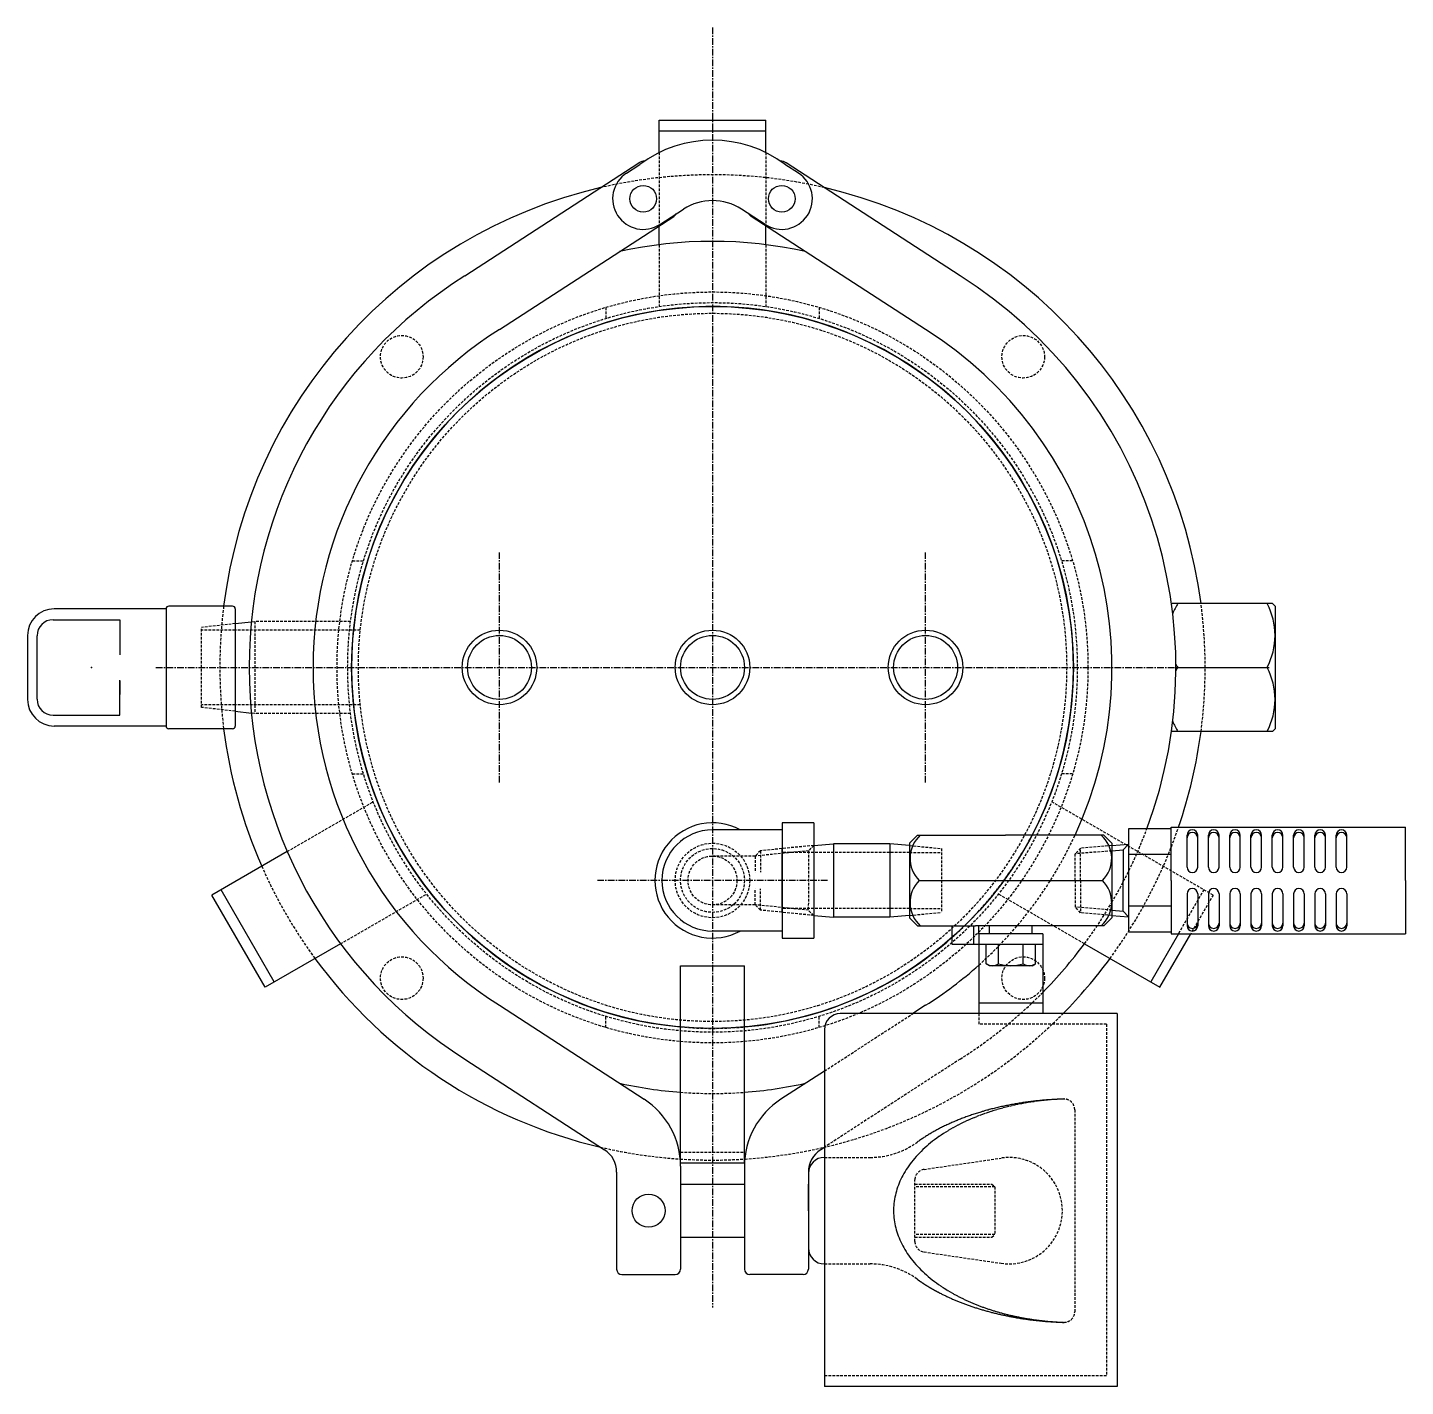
# Model space of a CAD drawing. Extents: x 249 to 869, y 18 to 796.
# Drawn here: x 287.9 to 546.6, y 540.5 to 795.7 of the extents above; entities that cross this region are included whole.
import ezdxf

# ---------------------------------------------------------------- set-up
doc = ezdxf.new("R2010")
doc.units = 0
doc.linetypes.add('CENTER', pattern=[2, 1.25, -0.25, 0.25, -0.25])
doc.linetypes.add('DASHED', pattern=[0.75, 0.5, -0.25])
doc.layers.get('0').update_dxf_attribs({"linetype": 'CONTINUOUS'})
doc.layers.add('CENTER', color=1, linetype='CENTER')

msp = doc.modelspace()

# ---------------------------------------------------------------- linework, layer by layer
at = {"color": 7, "linetype": 'CONTINUOUS'}
for p, q in [((406.5, 778.28), (426.5, 778.28)), ((406.5, 772.19), (406.5, 778.28)), ((406.5, 776.28), (426.5, 776.28)), ((426.5, 772.19), (426.5, 778.28)), ((370.01, 749.05), (402.69, 770.27)), ((400.37, 768.34), (402.88, 769.97)), ((432.63, 768.34), (430.11, 769.97)), ((462.99, 749.05), (430.31, 770.27)), ((406.63, 758.69), (411.05, 761.57)), ((426.37, 758.69), (421.94, 761.57)), ((376.48, 738.95), (409.22, 760.21)), ((406.5, 754.89), (406.5, 758.44)), ((456.52, 738.95), (423.78, 760.21)), ((426.5, 754.89), (426.5, 758.44)), ((313.9, 686.52), (292.9, 686.52)), ((313.9, 686.52), (313.9, 664.52)), ((326.4, 687.02), (314.4, 687.02)), ((326.9, 686.52), (326.9, 664.52)), ((502.86, 687.52), (502.69, 687.4)), ((521.61, 687.52), (502.86, 687.52)), ((521.61, 687.52), (522.11, 687.02)), ((522.11, 687.02), (522.11, 664.02)), ((522.11, 687.02), (522.11, 664.02)), ((292.68, 684.48), (305.22, 684.48)), ((305.22, 684.48), (305.22, 677.91)), ((326.9, 683.75), (329.92, 684.09)), ((287.9, 681.52), (287.9, 669.52)), ((289.68, 669.55), (289.68, 681.48)), ((503.86, 675.52), (520.65, 675.52)), ((305.22, 666.55), (305.22, 673.12)), ((305.22, 672.99), (305.22, 670.45)), ((292.68, 666.55), (305.22, 666.55)), ((326.9, 667.29), (329.92, 666.94)), ((313.9, 664.52), (292.9, 664.52)), ((313.9, 664.52), (310.25, 664.52)), ((326.4, 664.02), (314.4, 664.02)), ((502.86, 663.52), (502.69, 663.63)), ((521.61, 663.52), (502.86, 663.52)), ((522.11, 664.02), (521.61, 663.52)), ((429.55, 645.01), (416.5, 645.01)), ((429.55, 646.35), (429.55, 624.7)), ((435.5, 646.34), (429.55, 646.35)), ((435.5, 646.34), (435.5, 624.7)), ((502.6, 645.22), (494.6, 645.22)), ((494.6, 645.22), (494.6, 635.52)), ((502.6, 635.52), (502.6, 645.52)), ((502.6, 645.52), (546.6, 645.52)), ((546.6, 635.52), (546.6, 645.52)), ((435.5, 642.07), (439.2, 642.42)), ((435.5, 642.07), (435.5, 628.96)), ((449.8, 642.42), (439.2, 642.42)), ((439.2, 642.42), (439.2, 628.62)), ((453.5, 642.07), (449.8, 642.42)), ((449.8, 642.42), (449.8, 628.62)), ((455, 644.02), (453.5, 642.52)), ((453.5, 642.52), (453.5, 628.52)), ((453.5, 642.07), (453.5, 628.96)), ((455, 644.02), (471.5, 644.02)), ((490, 644.02), (471.5, 644.02)), ((490, 644.02), (491.5, 642.52)), ((491.5, 642.52), (491.5, 628.52)), ((491.5, 642.09), (494.6, 642.34)), ((491.5, 642.09), (491.5, 628.94)), ((494.6, 642.34), (493.6, 641.26)), ((505.6, 638.02), (505.6, 644.02)), ((507.6, 638.02), (507.6, 644.02)), ((509.6, 638.02), (509.6, 644.02)), ((511.6, 638.02), (511.6, 644.02)), ((513.6, 638.02), (513.6, 644.02)), ((515.6, 638.02), (515.6, 644.02)), ((517.6, 638.02), (517.6, 644.02)), ((519.6, 638.02), (519.6, 644.02)), ((521.6, 638.02), (521.6, 644.02)), ((523.6, 638.02), (523.6, 644.02)), ((525.6, 638.02), (525.6, 644.02)), ((527.6, 638.02), (527.6, 644.02)), ((529.6, 638.02), (529.6, 644.02)), ((531.6, 638.02), (531.6, 644.02)), ((533.6, 638.02), (533.6, 644.02)), ((535.6, 638.02), (535.6, 644.02)), ((336.66, 640.97), (322.5, 632.79)), ((429.5, 641.52), (429.5, 629.52)), ((491.5, 641.09), (493.6, 641.26)), ((493.6, 641.26), (493.6, 635.52)), ((502.6, 640.37), (494.6, 640.37)), ((455.31, 635.52), (489.69, 635.52)), ((493.6, 629.77), (493.6, 635.52)), ((494.6, 635.52), (494.6, 625.82)), ((502.6, 635.52), (502.6, 625.52)), ((546.6, 635.52), (546.6, 625.52)), ((332.5, 615.47), (322.5, 632.79)), ((334.23, 616.47), (324.23, 633.79)), ((505.6, 633.02), (505.6, 627.02)), ((507.6, 633.02), (507.6, 627.02)), ((509.6, 633.02), (509.6, 627.02)), ((511.6, 633.02), (511.6, 627.02)), ((513.6, 633.02), (513.6, 627.02)), ((515.6, 633.02), (515.6, 627.02)), ((517.6, 633.02), (517.6, 627.02)), ((519.6, 633.02), (519.6, 627.02)), ((521.6, 633.02), (521.6, 627.02)), ((523.6, 633.02), (523.6, 627.02)), ((525.6, 633.02), (525.6, 627.02)), ((527.6, 633.02), (527.6, 627.02)), ((529.6, 633.02), (529.6, 627.02)), ((531.6, 633.02), (531.6, 627.02)), ((533.6, 633.02), (533.6, 627.02)), ((535.6, 633.02), (535.6, 627.02)), ((435.5, 628.96), (439.2, 628.62)), ((453.5, 628.96), (449.8, 628.62)), ((491.5, 629.95), (493.6, 629.77)), ((491.5, 628.94), (494.6, 628.69)), ((494.6, 628.69), (493.6, 629.77)), ((502.6, 630.67), (494.6, 630.67)), ((449.8, 628.62), (439.2, 628.62)), ((455, 627.02), (453.5, 628.52)), ((455, 627.02), (465.86, 627.02)), ((461.5, 623.52), (461.5, 627.02)), ((465.5, 627.02), (465.5, 623.52)), ((477.14, 627.02), (465.86, 627.02)), ((466.5, 625.52), (466.5, 627.02)), ((468.5, 625.52), (468.5, 627.02)), ((476.5, 625.52), (476.5, 627.02)), ((490, 627.02), (477.14, 627.02)), ((490, 627.02), (491.5, 628.52)), ((346.66, 623.64), (332.5, 615.47)), ((429.55, 626.02), (416.5, 626.02)), ((429.55, 624.7), (435.5, 624.7)), ((466.5, 623.52), (461.5, 623.52)), ((466.5, 625.52), (466.5, 610.52)), ((478.5, 625.52), (466.5, 625.52)), ((478.5, 623.52), (466.5, 623.52)), ((467.88, 619.87), (467.88, 623.52)), ((477.12, 623.52), (467.88, 623.52)), ((470.19, 619.87), (470.19, 623.52)), ((474.81, 619.87), (474.81, 623.52)), ((477.12, 619.87), (477.12, 623.52)), ((478.5, 625.52), (478.5, 610.52)), ((486.35, 623.64), (500.5, 615.47)), ((502.6, 625.82), (494.6, 625.82)), ((503.99, 625.52), (498.77, 616.47)), ((500.5, 615.47), (506.3, 625.52)), ((502.6, 625.52), (546.6, 625.52)), ((410.5, 582.52), (410.5, 619.52)), ((410.5, 619.52), (422.5, 619.52)), ((422.5, 582.52), (422.5, 619.52)), ((468.5, 619.52), (467.88, 619.87)), ((476.5, 619.52), (468.5, 619.52)), ((476.5, 619.52), (477.12, 619.87)), ((376.48, 612.08), (403.67, 594.43)), ((456.52, 612.08), (454.11, 610.52)), ((466.5, 612.52), (478.5, 612.52)), ((492.5, 610.52), (440.5, 610.52)), ((492.5, 610.52), (492.5, 540.52)), ((437.5, 607.52), (437.5, 540.52)), ((370.01, 601.98), (396.22, 584.96)), ((437.5, 599.73), (429.33, 594.43)), ((436.78, 584.96), (437.5, 585.43)), ((410.5, 582.52), (422.5, 582.52)), ((398.5, 580.76), (398.5, 562.52)), ((410.5, 581.85), (410.5, 562.52)), ((422.5, 581.85), (422.5, 562.52)), ((434.5, 580.76), (434.5, 562.52)), ((434.5, 580.52), (434.5, 566.52)), ((410.5, 578.52), (422.5, 578.52)), ((434.5, 573.52), (434.5, 578.52)), ((434.5, 573.52), (434.5, 568.52)), ((410.5, 568.52), (422.5, 568.52)), ((399.5, 561.52), (409.5, 561.52)), ((433.5, 561.52), (423.5, 561.52)), ((492.5, 540.52), (437.5, 540.52))]:
    msp.add_line(p, q, dxfattribs=at)
at = {"color": 3, "linetype": 'DASHED'}
for p, q in [((406.5, 772.19), (406.5, 758.44)), ((426.5, 772.19), (426.5, 758.44)), ((406.5, 754.89), (406.5, 743.28)), ((426.5, 754.89), (426.5, 743.28)), ((396.5, 743.12), (396.5, 741.03)), ((436.5, 743.12), (436.5, 741.03)), ((348.9, 695.52), (350.99, 695.52)), ((484.1, 695.52), (482.02, 695.52)), ((326.9, 683.75), (320.55, 683.02)), ((320.55, 668.02), (320.55, 683.02)), ((326.9, 683.75), (326.9, 667.29)), ((329.92, 684.09), (330.55, 684.17)), ((330.55, 684.17), (330.55, 666.87)), ((348.55, 684.17), (330.55, 684.17)), ((326.9, 682.52), (320.55, 682.52)), ((350.37, 682.52), (326.9, 682.52)), ((326.9, 668.52), (320.55, 668.52)), ((326.9, 667.29), (320.55, 668.02)), ((350.37, 668.52), (326.9, 668.52)), ((330.55, 666.87), (329.92, 666.94)), ((348.55, 666.87), (330.55, 666.87)), ((348.9, 655.52), (350.99, 655.52)), ((484.1, 655.52), (482.02, 655.52)), ((336.66, 640.97), (352.81, 650.29)), ((510.5, 632.79), (480.19, 650.29)), ((435.51, 642.09), (425.51, 641.1)), ((435.5, 642.07), (429.5, 641.52)), ((435.51, 642.09), (434.51, 641.09)), ((453.5, 642.07), (459.5, 641.52)), ((485.6, 641.6), (484.6, 640.52)), ((491.5, 642.09), (485.6, 641.6)), ((485.6, 635.52), (485.6, 641.6)), ((424.51, 640.1), (416.51, 640.1)), ((424.51, 640.1), (424.5, 637.09)), ((425.51, 641.1), (424.51, 640.1)), ((434.51, 641.09), (424.51, 640.1)), ((425.51, 641.1), (425.5, 637.09)), ((435.5, 640.77), (429.5, 640.77)), ((434.51, 641.09), (434.49, 629.94)), ((453.5, 640.77), (435.5, 640.77)), ((453.5, 640.77), (459.5, 640.77)), ((459.5, 641.52), (459.5, 629.52)), ((491.5, 641.09), (484.6, 640.52)), ((484.6, 635.52), (484.6, 640.52)), ((484.6, 635.52), (484.6, 640.52)), ((424.49, 630.96), (424.5, 633.97)), ((425.49, 629.96), (425.5, 633.97)), ((484.6, 635.52), (484.6, 630.52)), ((484.6, 635.52), (484.6, 630.52)), ((485.6, 635.52), (485.6, 629.44)), ((346.66, 623.64), (362.81, 632.97)), ((486.35, 623.64), (470.19, 632.97)), ((508.77, 633.79), (503.99, 625.52)), ((510.5, 632.79), (506.3, 625.52)), ((424.49, 630.96), (416.5, 630.93)), ((434.49, 629.94), (424.49, 630.96)), ((425.49, 629.96), (424.49, 630.96)), ((435.49, 628.94), (425.49, 629.96)), ((435.5, 630.27), (429.5, 630.27)), ((435.5, 628.96), (429.5, 629.52)), ((435.49, 628.94), (434.49, 629.94)), ((453.5, 630.27), (435.5, 630.27)), ((453.5, 630.27), (459.5, 630.27)), ((453.5, 628.96), (459.5, 629.52)), ((485.6, 629.44), (484.6, 630.52)), ((491.5, 629.95), (484.6, 630.52)), ((491.5, 628.95), (485.6, 629.44)), ((396.5, 607.91), (396.5, 610)), ((436.5, 607.91), (436.5, 610)), ((437.5, 599.73), (454.11, 610.52)), ((466.5, 610.52), (466.5, 608.52)), ((490.5, 608.52), (466.5, 608.52)), ((490.5, 608.52), (490.5, 542.52)), ((462.99, 601.98), (437.5, 585.43)), ((484.5, 592.48), (484.5, 558.02)), ((410.5, 584.52), (422.5, 584.52)), ((437.5, 583.52), (446.12, 583.52)), ((456.21, 581.27), (470.7, 583.4)), ((437.5, 581.13), (437.5, 565.9)), ((454.5, 567.74), (454.5, 579.29)), ((454.5, 578.52), (468.95, 578.52)), ((469.5, 577.97), (454.5, 577.97)), ((468.95, 578.52), (469.5, 577.97)), ((469.5, 577.97), (469.5, 569.07)), ((469.5, 569.07), (454.5, 569.07)), ((454.5, 568.52), (468.95, 568.52)), ((468.95, 568.52), (469.5, 569.07)), ((456.21, 565.77), (470.7, 563.64)), ((437.5, 563.52), (446.12, 563.52)), ((484.5, 558.02), (484.5, 554.55)), ((490.5, 542.52), (437.5, 542.52))]:
    msp.add_line(p, q, dxfattribs=at)
for points in [[(482.43, 594.48, 0), (481.81, 594.45, 0), (481.19, 594.42, 0), (480.57, 594.38, 0), (479.95, 594.33, 0), (479.34, 594.27, 0), (478.72, 594.21, 0), (478.11, 594.14, 0), (477.5, 594.07, 0), (476.89, 593.98, 0), (476.29, 593.89, 0), (475.69, 593.8, 0), (475.09, 593.7, 0), (474.49, 593.59, 0), (473.9, 593.47, 0), (473.31, 593.35, 0), (472.73, 593.22, 0), (472.15, 593.08, 0), (471.57, 592.94, 0), (471, 592.79, 0), (470.43, 592.63, 0), (469.87, 592.47, 0), (469.31, 592.3, 0), (468.75, 592.13, 0), (468.21, 591.95, 0), (467.66, 591.76, 0), (467.13, 591.57, 0), (466.59, 591.37, 0), (466.07, 591.16, 0), (465.55, 590.95, 0), (465.04, 590.74, 0), (464.53, 590.51, 0), (464.03, 590.28, 0), (463.54, 590.05, 0), (463.05, 589.81, 0), (462.57, 589.57, 0), (462.1, 589.32, 0), (461.64, 589.06, 0), (461.18, 588.8, 0), (460.73, 588.53, 0), (460.29, 588.26, 0), (459.86, 587.99, 0), (459.44, 587.71, 0), (459.02, 587.42, 0), (458.61, 587.13, 0), (458.21, 586.84, 0), (457.82, 586.54, 0), (457.44, 586.23, 0), (457.07, 585.93, 0), (456.71, 585.62, 0), (456.36, 585.3, 0), (456.01, 584.98, 0), (455.68, 584.66, 0), (455.35, 584.33, 0), (455.04, 584, 0), (454.73, 583.66, 0), (454.44, 583.33, 0), (454.15, 582.98, 0), (453.88, 582.64, 0), (453.61, 582.29, 0), (453.36, 581.94, 0), (453.11, 581.59, 0), (452.88, 581.23, 0), (452.66, 580.87, 0), (452.44, 580.51, 0), (452.24, 580.15, 0), (452.05, 579.79, 0), (451.87, 579.42, 0), (451.7, 579.05, 0), (451.54, 578.68, 0), (451.4, 578.3, 0), (451.26, 577.93, 0), (451.13, 577.55, 0), (451.02, 577.18, 0), (450.92, 576.8, 0), (450.83, 576.42, 0), (450.75, 576.04, 0), (450.68, 575.66, 0), (450.62, 575.27, 0), (450.57, 574.89, 0), (450.54, 574.51, 0), (450.51, 574.12, 0), (450.5, 573.74, 0), (450.5, 573.36, 0), (450.51, 572.97, 0), (450.53, 572.59, 0), (450.57, 572.21, 0), (450.61, 571.82, 0), (450.67, 571.44, 0), (450.73, 571.06, 0), (450.81, 570.68, 0), (450.9, 570.3, 0), (451, 569.92, 0), (451.11, 569.54, 0), (451.24, 569.17, 0), (451.37, 568.79, 0), (451.52, 568.42, 0), (451.68, 568.05, 0), (451.84, 567.68, 0), (452.02, 567.31, 0), (452.21, 566.94, 0), (452.41, 566.58, 0), (452.62, 566.22, 0), (452.84, 565.86, 0), (453.07, 565.5, 0), (453.32, 565.15, 0), (453.57, 564.8, 0), (453.83, 564.45, 0), (454.11, 564.11, 0), (454.39, 563.76, 0), (454.68, 563.43, 0), (454.99, 563.09, 0), (455.3, 562.76, 0), (455.62, 562.43, 0), (455.96, 562.11, 0), (456.3, 561.79, 0), (456.65, 561.47, 0), (457.01, 561.16, 0), (457.38, 560.85, 0), (457.76, 560.55, 0), (458.15, 560.25, 0), (458.55, 559.95, 0), (458.95, 559.66, 0), (459.37, 559.37, 0), (459.79, 559.09, 0), (460.22, 558.82, 0), (460.66, 558.54, 0), (461.11, 558.28, 0), (461.56, 558.02, 0)], [(482.44, 594.49, 0), (482.19, 594.48, 0), (481.94, 594.47, 0), (481.69, 594.46, 0), (481.44, 594.45, 0), (481.19, 594.43, 0), (480.94, 594.42, 0), (480.69, 594.41, 0), (480.44, 594.39, 0), (480.19, 594.38, 0), (479.94, 594.36, 0), (479.7, 594.34, 0), (479.45, 594.32, 0), (479.2, 594.3, 0), (478.95, 594.28, 0), (478.7, 594.26, 0), (478.46, 594.24, 0), (478.21, 594.22, 0), (477.96, 594.19, 0), (477.72, 594.17, 0), (477.47, 594.14, 0), (477.23, 594.12, 0), (476.98, 594.09, 0), (476.74, 594.06, 0), (476.49, 594.03, 0), (476.25, 594, 0), (476, 593.97, 0), (475.76, 593.93, 0), (475.52, 593.9, 0), (475.27, 593.87, 0), (475.03, 593.83, 0), (474.79, 593.8, 0), (474.55, 593.76, 0), (474.31, 593.72, 0), (474.06, 593.68, 0), (473.82, 593.64, 0), (473.58, 593.6, 0), (473.35, 593.56, 0), (473.11, 593.52, 0), (472.87, 593.48, 0), (472.63, 593.43, 0), (472.39, 593.39, 0), (472.16, 593.34, 0), (471.92, 593.29, 0), (471.69, 593.25, 0), (471.45, 593.2, 0), (471.22, 593.15, 0), (470.98, 593.1, 0), (470.75, 593.05, 0), (470.52, 592.99, 0), (470.29, 592.94, 0), (470.05, 592.89, 0), (469.82, 592.83, 0), (469.59, 592.78, 0), (469.36, 592.72, 0), (469.13, 592.66, 0), (468.91, 592.61, 0), (468.68, 592.55, 0), (468.45, 592.49, 0), (468.23, 592.42, 0), (468, 592.36, 0), (467.78, 592.3, 0), (467.55, 592.24, 0), (467.33, 592.17, 0), (467.11, 592.11, 0), (466.89, 592.04, 0), (466.67, 591.98, 0), (466.45, 591.91, 0), (466.23, 591.84, 0), (466.01, 591.77, 0), (465.79, 591.7, 0), (465.58, 591.63, 0), (465.36, 591.56, 0), (465.15, 591.49, 0), (464.93, 591.41, 0), (464.72, 591.34, 0), (464.51, 591.27, 0), (464.3, 591.19, 0), (464.09, 591.11, 0), (463.88, 591.04, 0), (463.67, 590.96, 0), (463.46, 590.88, 0), (463.25, 590.8, 0), (463.05, 590.72, 0), (462.84, 590.64, 0), (462.64, 590.56, 0), (462.44, 590.47, 0), (462.24, 590.39, 0), (462.04, 590.31, 0), (461.84, 590.22, 0), (461.64, 590.14, 0), (461.44, 590.05, 0), (461.24, 589.96, 0), (461.05, 589.88, 0), (460.85, 589.79, 0), (460.66, 589.7, 0), (460.47, 589.61, 0), (460.28, 589.52, 0), (460.08, 589.43, 0), (459.9, 589.33, 0), (459.71, 589.24, 0), (459.52, 589.15, 0), (459.33, 589.05, 0), (459.15, 588.96, 0), (458.97, 588.86, 0), (458.79, 588.77, 0), (458.6, 588.67, 0), (458.42, 588.57, 0), (458.25, 588.47, 0), (458.07, 588.38, 0), (457.89, 588.27, 0), (457.71, 588.17, 0), (457.54, 588.07, 0), (457.37, 587.97, 0), (457.2, 587.87, 0), (457.02, 587.77, 0), (456.86, 587.66, 0), (456.69, 587.56, 0), (456.52, 587.46, 0), (456.36, 587.35, 0), (456.19, 587.24, 0), (456.03, 587.14, 0), (455.87, 587.03, 0), (455.71, 586.92, 0), (455.55, 586.81, 0), (455.39, 586.7, 0), (455.23, 586.59, 0), (455.08, 586.48, 0), (454.92, 586.37, 0)], [(454.92, 560.66, 0), (454.95, 560.64, 0), (454.99, 560.62, 0), (455.01, 560.59, 0), (455.05, 560.57, 0), (455.08, 560.55, 0), (455.11, 560.53, 0), (455.14, 560.5, 0), (455.17, 560.48, 0), (455.2, 560.46, 0), (455.23, 560.44, 0), (455.26, 560.42, 0), (455.3, 560.39, 0), (455.33, 560.37, 0), (455.36, 560.35, 0), (455.39, 560.33, 0), (455.42, 560.31, 0), (455.45, 560.29, 0), (455.48, 560.26, 0), (455.51, 560.24, 0), (455.55, 560.22, 0), (455.58, 560.2, 0), (455.61, 560.18, 0), (455.64, 560.15, 0), (455.67, 560.13, 0), (455.71, 560.11, 0), (455.74, 560.09, 0), (455.77, 560.07, 0), (455.8, 560.05, 0), (455.83, 560.02, 0), (455.87, 560, 0), (455.9, 559.98, 0), (455.93, 559.96, 0), (455.96, 559.94, 0), (456, 559.92, 0), (456.03, 559.9, 0), (456.06, 559.87, 0), (456.09, 559.85, 0), (456.13, 559.83, 0), (456.16, 559.81, 0), (456.19, 559.79, 0), (456.22, 559.77, 0), (456.26, 559.75, 0), (456.29, 559.73, 0), (456.32, 559.71, 0), (456.36, 559.68, 0), (456.39, 559.66, 0), (456.42, 559.64, 0), (456.45, 559.62, 0), (456.49, 559.6, 0), (456.52, 559.58, 0), (456.55, 559.56, 0), (456.59, 559.54, 0), (456.62, 559.51, 0), (456.65, 559.49, 0), (456.69, 559.47, 0), (456.72, 559.45, 0), (456.75, 559.43, 0), (456.79, 559.41, 0), (456.82, 559.39, 0), (456.86, 559.37, 0), (456.89, 559.35, 0), (456.92, 559.33, 0), (456.96, 559.31, 0), (456.99, 559.29, 0), (457.03, 559.26, 0), (457.06, 559.25, 0), (457.09, 559.22, 0), (457.13, 559.2, 0), (457.16, 559.18, 0), (457.2, 559.16, 0), (457.23, 559.14, 0), (457.26, 559.12, 0), (457.3, 559.1, 0), (457.33, 559.08, 0), (457.37, 559.06, 0), (457.4, 559.04, 0), (457.44, 559.02, 0), (457.47, 559, 0), (457.51, 558.98, 0), (457.54, 558.96, 0), (457.58, 558.94, 0), (457.61, 558.92, 0), (457.65, 558.9, 0), (457.68, 558.88, 0), (457.71, 558.86, 0), (457.75, 558.84, 0), (457.79, 558.82, 0), (457.82, 558.8, 0), (457.86, 558.78, 0), (457.89, 558.76, 0), (457.93, 558.74, 0), (457.96, 558.72, 0), (458, 558.7, 0), (458.03, 558.68, 0), (458.07, 558.66, 0), (458.1, 558.64, 0), (458.14, 558.62, 0), (458.17, 558.6, 0), (458.21, 558.58, 0), (458.25, 558.56, 0), (458.28, 558.54, 0), (458.32, 558.52, 0), (458.35, 558.5, 0), (458.39, 558.48, 0), (458.42, 558.46, 0), (458.46, 558.44, 0), (458.5, 558.42, 0), (458.53, 558.4, 0), (458.57, 558.38, 0), (458.6, 558.36, 0), (458.64, 558.34, 0), (458.68, 558.32, 0), (458.71, 558.3, 0), (458.75, 558.28, 0), (458.79, 558.26, 0), (458.82, 558.25, 0), (458.86, 558.23, 0), (458.89, 558.21, 0), (458.93, 558.19, 0), (458.97, 558.17, 0), (459, 558.15, 0), (459.04, 558.13, 0), (459.08, 558.11, 0), (459.11, 558.09, 0), (459.15, 558.07, 0), (459.19, 558.05, 0), (459.23, 558.04, 0), (459.26, 558.02, 0)], [(459.26, 558.02, 0), (459.41, 557.94, 0), (459.56, 557.87, 0), (459.71, 557.79, 0), (459.86, 557.72, 0), (460.01, 557.64, 0), (460.16, 557.57, 0), (460.31, 557.5, 0), (460.47, 557.42, 0), (460.62, 557.35, 0), (460.78, 557.28, 0), (460.93, 557.21, 0), (461.09, 557.14, 0), (461.24, 557.07, 0), (461.4, 557, 0), (461.56, 556.93, 0), (461.72, 556.86, 0), (461.88, 556.79, 0), (462.04, 556.73, 0), (462.2, 556.66, 0), (462.36, 556.59, 0), (462.52, 556.52, 0), (462.68, 556.46, 0), (462.84, 556.39, 0), (463.01, 556.33, 0), (463.17, 556.26, 0), (463.34, 556.2, 0), (463.5, 556.14, 0), (463.67, 556.07, 0), (463.84, 556.01, 0), (464, 555.95, 0), (464.17, 555.89, 0), (464.34, 555.83, 0), (464.51, 555.77, 0), (464.68, 555.71, 0), (464.85, 555.65, 0), (465.02, 555.59, 0), (465.19, 555.53, 0), (465.36, 555.47, 0), (465.54, 555.42, 0), (465.71, 555.36, 0), (465.88, 555.3, 0), (466.05, 555.25, 0), (466.23, 555.19, 0), (466.4, 555.14, 0), (466.58, 555.08, 0), (466.76, 555.03, 0), (466.93, 554.98, 0), (467.11, 554.92, 0), (467.29, 554.87, 0), (467.47, 554.82, 0), (467.64, 554.77, 0), (467.82, 554.72, 0), (468, 554.67, 0), (468.18, 554.62, 0), (468.36, 554.57, 0), (468.54, 554.52, 0), (468.73, 554.48, 0), (468.91, 554.43, 0), (469.09, 554.38, 0), (469.27, 554.34, 0), (469.46, 554.29, 0), (469.64, 554.25, 0), (469.82, 554.2, 0), (470.01, 554.16, 0), (470.19, 554.11, 0), (470.38, 554.07, 0), (470.56, 554.03, 0), (470.75, 553.99, 0), (470.94, 553.95, 0), (471.12, 553.9, 0), (471.31, 553.87, 0), (471.5, 553.83, 0), (471.69, 553.79, 0), (471.87, 553.75, 0), (472.06, 553.71, 0), (472.25, 553.67, 0), (472.44, 553.64, 0), (472.63, 553.6, 0), (472.82, 553.57, 0), (473.01, 553.53, 0), (473.2, 553.5, 0), (473.39, 553.46, 0), (473.58, 553.43, 0), (473.78, 553.4, 0), (473.97, 553.37, 0), (474.16, 553.34, 0), (474.35, 553.3, 0), (474.55, 553.27, 0), (474.74, 553.24, 0), (474.93, 553.22, 0), (475.13, 553.19, 0), (475.32, 553.16, 0), (475.52, 553.13, 0), (475.71, 553.11, 0), (475.9, 553.08, 0), (476.1, 553.05, 0), (476.3, 553.03, 0), (476.49, 553, 0), (476.69, 552.98, 0), (476.88, 552.96, 0), (477.08, 552.93, 0), (477.28, 552.91, 0), (477.47, 552.89, 0), (477.67, 552.87, 0), (477.87, 552.85, 0), (478.06, 552.83, 0), (478.26, 552.81, 0), (478.46, 552.79, 0), (478.66, 552.77, 0), (478.85, 552.76, 0), (479.05, 552.74, 0), (479.25, 552.72, 0), (479.45, 552.71, 0), (479.65, 552.69, 0), (479.85, 552.68, 0), (480.05, 552.67, 0), (480.24, 552.65, 0), (480.44, 552.64, 0), (480.64, 552.63, 0), (480.84, 552.62, 0), (481.04, 552.61, 0), (481.24, 552.6, 0), (481.44, 552.59, 0), (481.64, 552.58, 0), (481.84, 552.57, 0), (482.04, 552.56, 0), (482.24, 552.55, 0), (482.44, 552.55, 0)], [(461.56, 558.02, 0), (461.69, 557.94, 0), (461.83, 557.87, 0), (461.96, 557.79, 0), (462.1, 557.72, 0), (462.23, 557.65, 0), (462.37, 557.57, 0), (462.51, 557.5, 0), (462.65, 557.43, 0), (462.79, 557.36, 0), (462.92, 557.29, 0), (463.06, 557.22, 0), (463.2, 557.15, 0), (463.35, 557.08, 0), (463.49, 557.01, 0), (463.63, 556.94, 0), (463.77, 556.87, 0), (463.92, 556.8, 0), (464.06, 556.74, 0), (464.2, 556.67, 0), (464.35, 556.6, 0), (464.5, 556.54, 0), (464.64, 556.47, 0), (464.79, 556.41, 0), (464.94, 556.34, 0), (465.08, 556.28, 0), (465.23, 556.22, 0), (465.38, 556.15, 0), (465.53, 556.09, 0), (465.68, 556.03, 0), (465.83, 555.97, 0), (465.98, 555.9, 0), (466.13, 555.84, 0), (466.29, 555.78, 0), (466.44, 555.73, 0), (466.59, 555.67, 0), (466.75, 555.61, 0), (466.9, 555.55, 0), (467.05, 555.49, 0), (467.21, 555.43, 0), (467.37, 555.38, 0), (467.52, 555.32, 0), (467.68, 555.27, 0), (467.83, 555.21, 0), (467.99, 555.16, 0), (468.15, 555.1, 0), (468.31, 555.05, 0), (468.47, 555, 0), (468.63, 554.95, 0), (468.79, 554.89, 0), (468.95, 554.84, 0), (469.11, 554.79, 0), (469.27, 554.74, 0), (469.43, 554.69, 0), (469.59, 554.64, 0), (469.75, 554.59, 0), (469.92, 554.55, 0), (470.08, 554.5, 0), (470.24, 554.45, 0), (470.41, 554.4, 0), (470.57, 554.36, 0), (470.74, 554.31, 0), (470.9, 554.27, 0), (471.07, 554.23, 0), (471.23, 554.18, 0), (471.4, 554.14, 0), (471.57, 554.1, 0), (471.74, 554.05, 0), (471.9, 554.01, 0), (472.07, 553.97, 0), (472.24, 553.93, 0), (472.41, 553.89, 0), (472.58, 553.85, 0), (472.75, 553.81, 0), (472.92, 553.77, 0), (473.08, 553.74, 0), (473.25, 553.7, 0), (473.43, 553.66, 0), (473.6, 553.63, 0), (473.77, 553.59, 0), (473.94, 553.56, 0), (474.11, 553.52, 0), (474.28, 553.49, 0), (474.45, 553.45, 0), (474.63, 553.42, 0), (474.8, 553.39, 0), (474.97, 553.36, 0), (475.15, 553.33, 0), (475.32, 553.3, 0), (475.49, 553.27, 0), (475.67, 553.24, 0), (475.84, 553.21, 0), (476.02, 553.18, 0), (476.19, 553.15, 0), (476.37, 553.13, 0), (476.54, 553.1, 0), (476.72, 553.07, 0), (476.89, 553.05, 0), (477.07, 553.02, 0), (477.25, 553, 0), (477.42, 552.98, 0), (477.6, 552.95, 0), (477.78, 552.93, 0), (477.95, 552.91, 0), (478.13, 552.89, 0), (478.31, 552.87, 0), (478.49, 552.85, 0), (478.66, 552.83, 0), (478.84, 552.81, 0), (479.02, 552.79, 0), (479.2, 552.77, 0), (479.38, 552.76, 0), (479.55, 552.74, 0), (479.73, 552.72, 0), (479.91, 552.71, 0), (480.09, 552.69, 0), (480.27, 552.68, 0), (480.45, 552.67, 0), (480.63, 552.65, 0), (480.81, 552.64, 0), (480.99, 552.63, 0), (481.17, 552.62, 0), (481.35, 552.61, 0), (481.52, 552.6, 0), (481.7, 552.59, 0), (481.88, 552.58, 0), (482.06, 552.57, 0), (482.24, 552.56, 0), (482.43, 552.56, 0)]]:
    msp.add_polyline3d(points, dxfattribs=at)
at = {"color": 7, "linetype": 'CONTINUOUS'}
for centre, radius in [((403.5, 763.52), 2.5), ((429.5, 763.52), 2.5), ((416.5, 675.52), 67.77), ((376.5, 675.52), 7), ((376.5, 675.52), 6), ((416.5, 675.52), 7), ((416.5, 675.52), 6), ((456.5, 675.52), 7), ((456.5, 675.52), 6), ((404.5, 573.52), 3.1)]:
    msp.add_circle(centre, radius, dxfattribs=at)
at = {"color": 3, "linetype": 'DASHED'}
for centre, radius in [((416.5, 675.52), 70.5), ((416.5, 675.52), 68.5), ((416.5, 675.52), 66.5), ((358.16, 733.85), 4), ((474.84, 733.85), 4), ((416.5, 635.52), 7), ((416.5, 635.52), 6), ((416.5, 635.52), 4.59), ((358.16, 617.18), 4), ((474.84, 617.18), 4)]:
    msp.add_circle(centre, radius, dxfattribs=at)
at = {"color": 7, "linetype": 'CONTINUOUS'}
for centre, radius, start, end in [((416.5, 751.84), 22.67, 53.0914, 126.9086), ((403.78, 768.6), 2, 90.6247, 123), ((429.23, 768.6), 2, 57, 89.5246), ((403.5, 763.52), 5.75, 123, 303), ((429.5, 763.52), 5.75, 237, 57), ((416.5, 675.52), 92.5, 103.1307, 172.8583), ((416.5, 753.18), 10, 57, 123), ((416.5, 675.52), 92.5, 7.454, 76.8693), ((408.13, 761.89), 2, 303, 324.6701), ((424.87, 761.89), 2, 215.5481, 237), ((416.5, 675.52), 80, 77.3775, 102.6225), ((416.5, 675.52), 87, 122.3, 237.7), ((416.5, 675.52), 87, 339.6177, 57.7), ((416.5, 675.52), 67.77, 332.3073, 264.9209), ((416.5, 675.52), 75, 122.2461, 237.7539), ((416.5, 675.52), 75, 335.1688, 57.7539), ((292.9, 681.52), 5, 90, 180), ((314.4, 686.52), 0.5, 90, 180), ((326.4, 686.52), 0.5, 0, 90), ((513.29, 681.51), 11.18, 147.4674, 158.2245), ((509.29, 681.53), 12.83, 332.2221, 27.7779), ((292.68, 681.48), 3, 90, 180), ((513.29, 681.51), 11.18, 208.8571, 212.4259), ((513.29, 669.52), 11.18, 147.6049, 151.1778), ((509.29, 669.5), 12.83, 332.2529, 27.8086), ((292.9, 669.52), 5, 180, 270), ((292.68, 669.55), 3, 180, 270), ((513.29, 669.52), 11.18, 201.7362, 212.5633), ((314.4, 664.52), 0.5, 180, 270), ((416.5, 675.52), 92.5, 187.1417, 203.7937), ((326.4, 664.52), 0.5, 270, 0), ((416.5, 675.52), 92.5, 341.0754, 352.546), ((416.5, 635.52), 10.82, 61.3057, 298.6943), ((416.5, 635.52), 9.49, 90, 270), ((506.6, 644.02), 1, 0, 180), ((506.6, 643.52), 1, 0, 180), ((510.6, 644.02), 1, 0, 180), ((510.6, 643.52), 1, 0, 180), ((514.6, 644.02), 1, 0, 180), ((514.6, 643.52), 1, 0, 180), ((518.6, 644.02), 1, 0, 180), ((518.6, 643.52), 1, 0, 180), ((522.6, 644.02), 1, 0, 180), ((522.6, 643.52), 1, 0, 180), ((526.6, 644.02), 1, 0, 180), ((526.6, 643.52), 1, 0, 180), ((530.6, 644.02), 1, 0, 180), ((530.6, 643.52), 1, 0, 180), ((534.6, 644.02), 1, 0, 180), ((534.6, 643.52), 1, 0, 180), ((459.47, 639.67), 5.88, 132.2822, 224.947), ((485.65, 639.67), 5.8, 314.1982, 48.5726), ((506.6, 638.02), 1, 180, 0), ((510.6, 638.02), 1, 180, 0), ((514.6, 638.02), 1, 180, 0), ((518.6, 638.02), 1, 180, 0), ((522.6, 638.02), 1, 180, 0), ((526.6, 638.02), 1, 180, 0), ((530.6, 638.02), 1, 180, 0), ((534.6, 638.02), 1, 180, 0), ((459.47, 631.36), 5.88, 135.053, 227.7178), ((485.65, 631.36), 5.8, 311.4274, 45.8018), ((506.6, 633.02), 1, 0, 180), ((510.6, 633.02), 1, 0, 180), ((514.6, 633.02), 1, 0, 180), ((518.6, 633.02), 1, 0, 180), ((522.6, 633.02), 1, 0, 180), ((526.6, 633.02), 1, 0, 180), ((530.6, 633.02), 1, 0, 180), ((534.6, 633.02), 1, 0, 180), ((506.6, 627.52), 1, 180, 0), ((506.6, 627.02), 1, 180, 0), ((510.6, 627.52), 1, 180, 0), ((510.6, 627.02), 1, 180, 0), ((514.6, 627.52), 1, 180, 0), ((514.6, 627.02), 1, 180, 0), ((518.6, 627.52), 1, 180, 0), ((518.6, 627.02), 1, 180, 0), ((522.6, 627.52), 1, 180, 0), ((522.6, 627.02), 1, 180, 0), ((526.6, 627.52), 1, 180, 0), ((526.6, 627.02), 1, 180, 0), ((530.6, 627.52), 1, 180, 0), ((530.6, 627.02), 1, 180, 0), ((534.6, 627.52), 1, 180, 0), ((534.6, 627.02), 1, 180, 0), ((416.5, 675.52), 67.77, 275.0791, 311.6044), ((416.5, 675.52), 87, 315.4504, 323.3997), ((416.5, 675.52), 92.5, 216.2063, 256.8693), ((416.5, 675.52), 75, 302.2461, 311.8103), ((469.04, 621.56), 2.04, 235.6158, 304.3842), ((472.5, 627.16), 7.64, 252.412, 287.588), ((475.96, 621.56), 2.04, 235.6158, 304.3842), ((416.5, 675.52), 92.5, 315.3558, 323.7937), ((440.5, 607.52), 3, 90, 180), ((416.5, 675.52), 80, 257.3775, 265.6988), ((416.5, 675.52), 80, 274.3012, 282.6225), ((395.5, 581.85), 15, 0, 57), ((437.5, 581.85), 15, 123, 180), ((393.5, 580.76), 5, 0, 57), ((439.5, 580.76), 5, 123, 180), ((437.5, 580.52), 3, 90, 180), ((437.5, 566.52), 3, 180, 270), ((399.5, 562.52), 1, 180, 270), ((409.5, 562.52), 1, 270, 0), ((423.5, 562.52), 1, 180, 270), ((433.5, 562.52), 1, 270, 0)]:
    msp.add_arc(centre, radius, start, end, dxfattribs=at)
at = {"color": 3, "linetype": 'DASHED'}
for centre, radius, start, end in [((416.5, 675.52), 92.5, 76.8693, 103.1307), ((416.5, 675.52), 92.5, 172.8583, 187.1417), ((416.5, 675.52), 92.5, 352.546, 7.454), ((416.5, 675.52), 92.5, 323.7937, 341.0754), ((416.5, 675.52), 87, 329.5497, 339.6177), ((416.5, 675.52), 67.77, 311.6044, 332.3073), ((416.5, 675.52), 75, 311.8103, 335.1688), ((416.5, 675.52), 92.5, 203.7937, 216.2063), ((416.5, 675.52), 87, 323.3997, 329.5497), ((416.5, 675.52), 87, 302.3, 315.4504), ((416.5, 675.52), 67.77, 264.9209, 275.0791), ((416.5, 675.52), 92.5, 273.7578, 315.3558), ((416.5, 675.52), 80, 265.6988, 274.3012), ((482.5, 592.48), 2, 0, 92.1633), ((482.5, 592.49), 2, 0, 91.7752), ((416.5, 675.52), 92.5, 256.8693, 266.2422), ((446.12, 598.52), 15, 270, 305.9449), ((416.5, 675.52), 92.5, 266.2422, 273.7578), ((472.2, 573.52), 9.99, 261.3329, 98.6671), ((456.5, 579.29), 2, 98.3544, 180), ((456.5, 567.74), 2, 180, 261.6456), ((446.12, 548.52), 15, 54.0551, 90), ((482.5, 554.55), 2, 267.8367, 360), ((482.5, 554.55), 2, 268.2248, 360)]:
    msp.add_arc(centre, radius, start, end, dxfattribs=at)
at = {"color": 7, "linetype": 'CONTINUOUS'}
msp.add_point((299.9, 675.52), dxfattribs=at)
msp.add_point((299.9, 675.52), dxfattribs=at)
at = {"layer": 'CENTER', "color": 1, "linetype": 'CENTER'}
for p, q in [((416.5, 795.66), (416.5, 555.37)), ((376.5, 653.92), (376.5, 697.11)), ((456.5, 653.92), (456.5, 697.11)), ((312, 675.52), (521, 675.52)), ((438.1, 635.52), (394.9, 635.52))]:
    msp.add_line(p, q, dxfattribs=at)

doc.saveas('drawing.dxf')
